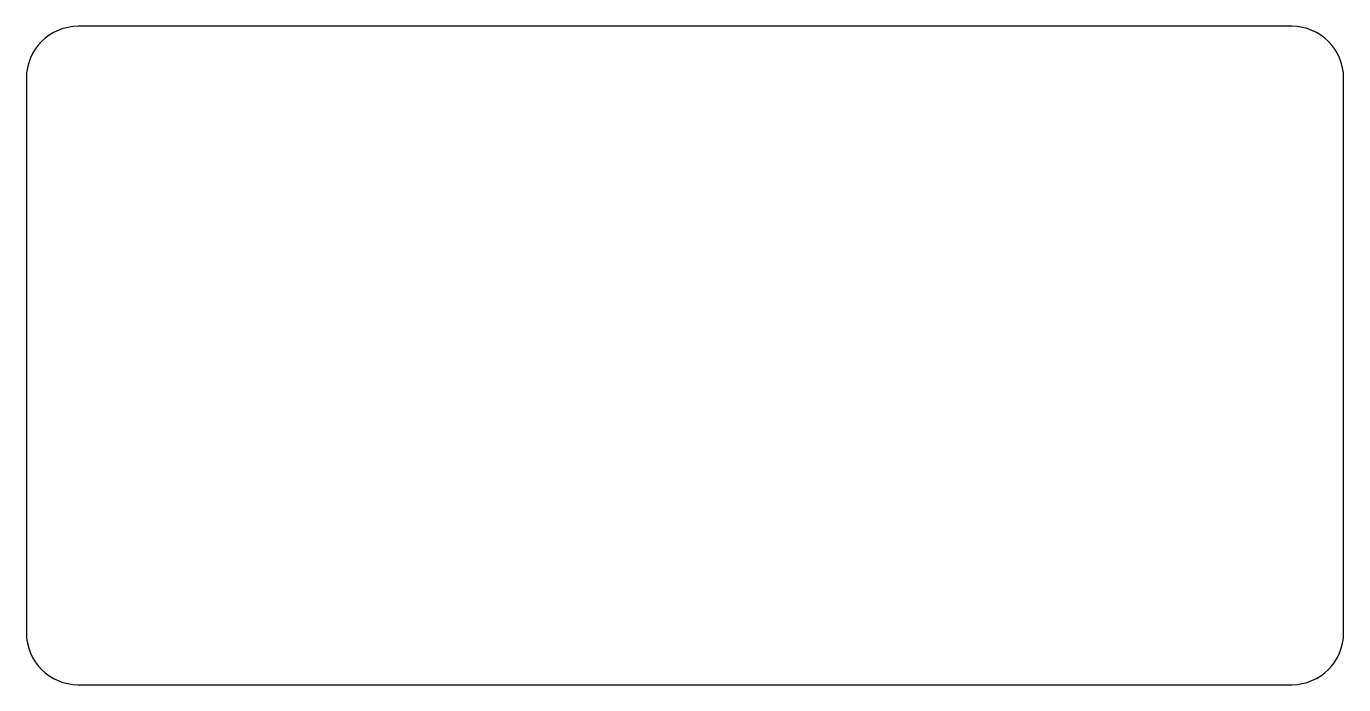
# Model space of a CAD drawing. Header units: millimetres. Extents: x 0 to 25.4, y 0 to 12.7.
import ezdxf

# ---------------------------------------------------------------- set-up
doc = ezdxf.new("R2010")
doc.units = ezdxf.units.MM

msp = doc.modelspace()

# ---------------------------------------------------------------- linework, layer by layer
for p, q in [((24.4, 12.7), (1, 12.7)), ((0, 11.7), (0, 1)), ((25.4, 1), (25.4, 11.7)), ((1, 0), (24.4, 0))]:
    msp.add_line(p, q)
for centre, start, end in [((1, 11.7), 90, 180), ((24.4, 11.7), 0, 90), ((1, 1), 180, 270), ((24.4, 1), 270, 360)]:
    msp.add_arc(centre, 1, start, end)

doc.saveas('drawing.dxf')
